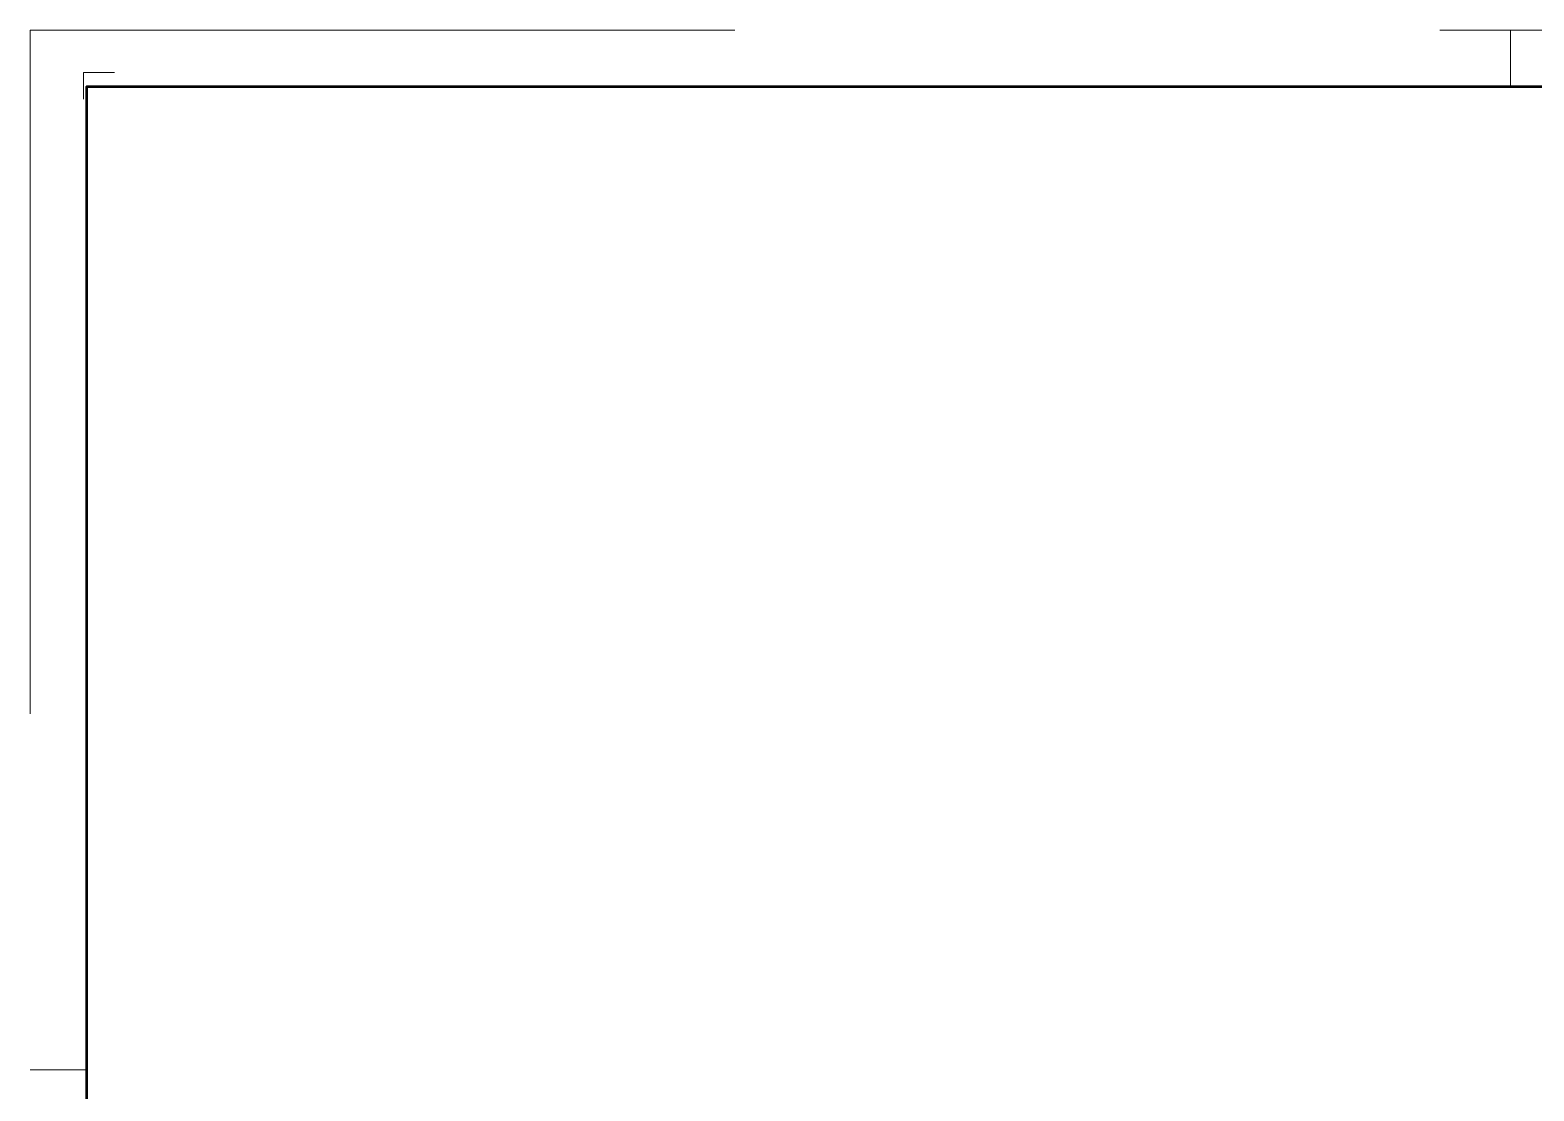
# Model space of a CAD drawing. Header units: inches. Extents: x 241.812 to 242.232, y 83.676 to 83.973.
# Drawn here: x 241.8118 to 242.0252, y 83.8226 to 83.9731 of the extents above; entities that cross this region are included whole.
import ezdxf

# ---------------------------------------------------------------- set-up
doc = ezdxf.new("R2010")
doc.units = ezdxf.units.IN
doc.header["$MEASUREMENT"] = 0
doc.linetypes.add('DGN2', pattern=[0.002246, 0.001123, -0.001123])
doc.linetypes.add('DGN3', pattern=[0.003369, 0.002246, -0.001123])
doc.layers.add('Level 63', color=7, linetype='Continuous', lineweight=0)

msp = doc.modelspace()

# ---------------------------------------------------------------- linework, layer by layer
at = {"layer": 'Level 63', "color": 7, "linetype": 'Continuous', "lineweight": 0}
for p, q in [((242.02185, 83.96509), (242.02185, 83.9731)), ((241.8198, 83.8256), (241.8118, 83.8256))]:
    msp.add_line(p, q, dxfattribs=at)
at = {"layer": 'Level 63', "color": 7, "linetype": 'DGN2', "lineweight": 0}
msp.add_lwpolyline([(241.8118, 83.9731), (242.2318, 83.9731), (242.2318, 83.6761), (241.8118, 83.6761)], close=True, dxfattribs=at)
at = {"layer": 'Level 63', "color": 7, "linetype": 'DGN3', "lineweight": 0}
msp.add_lwpolyline([(241.8238, 83.9671), (241.8194, 83.9671), (241.8194, 83.9633)], dxfattribs=at)
at = {"layer": 'Level 63', "color": 7, "linetype": 'Continuous', "lineweight": 53}
msp.add_lwpolyline([(241.93849, 83.68609), (241.93849, 83.68609), (241.81985, 83.68609), (241.81985, 83.96509), (242.22385, 83.96509), (242.22385, 83.68609)], close=True, dxfattribs=at)

doc.saveas('drawing.dxf')
